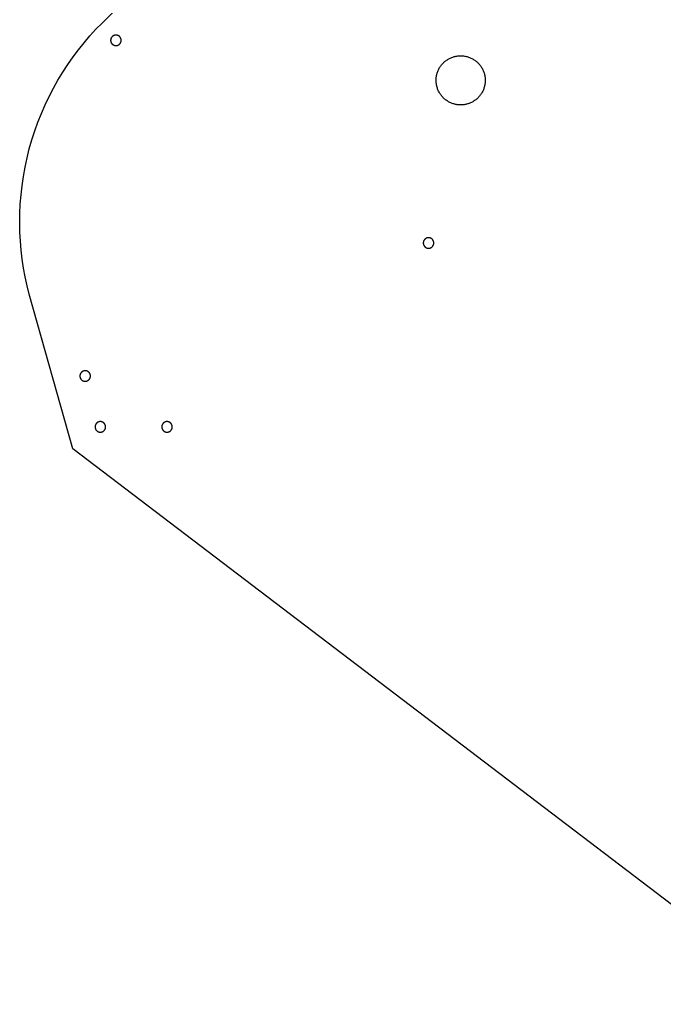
# Model space of a CAD drawing. Extents: x 0 to 146, y -2 to 88.
# Drawn here: x 24.15 to 35.62, y 23.75 to 41.32 of the extents above; entities that cross this region are included whole.
import ezdxf

# ---------------------------------------------------------------- set-up
doc = ezdxf.new("R2010")
doc.units = 0
doc.header["$LTSCALE"] = 15
doc.layers.add('CUT$EXTERIOR', color=1, linetype='CONTINUOUS')
doc.layers.add('CUT$INTERIOR', color=5, linetype='CONTINUOUS')

msp = doc.modelspace()

# ---------------------------------------------------------------- linework, layer by layer
at = {"layer": 'CUT$EXTERIOR'}
for p, q in [((25.611, 41.26), (29.84, 45.49)), ((25.395, 41.031), (25.502, 41.148)), ((25.502, 41.148), (25.611, 41.26)), ((25.292, 40.91), (25.395, 41.031)), ((25.095, 40.655), (25.191, 40.784)), ((25.191, 40.784), (25.292, 40.91)), ((25.002, 40.522), (25.095, 40.655)), ((24.912, 40.385), (25.002, 40.522)), ((24.747, 40.1), (24.827, 40.244)), ((24.827, 40.244), (24.912, 40.385)), ((24.67, 39.954), (24.747, 40.1)), ((24.599, 39.804), (24.67, 39.954)), ((24.532, 39.651), (24.599, 39.804)), ((24.47, 39.496), (24.532, 39.651)), ((24.414, 39.338), (24.47, 39.496)), ((24.362, 39.179), (24.414, 39.338)), ((24.276, 38.856), (24.316, 39.018)), ((24.316, 39.018), (24.362, 39.179)), ((24.241, 38.692), (24.276, 38.856)), ((24.211, 38.527), (24.241, 38.692)), ((24.187, 38.362), (24.211, 38.527)), ((24.169, 38.197), (24.187, 38.362)), ((24.156, 38.031), (24.169, 38.197)), ((24.148, 37.866), (24.156, 38.031)), ((24.146, 37.701), (24.148, 37.866)), ((24.15, 37.536), (24.146, 37.701)), ((24.159, 37.373), (24.15, 37.536)), ((24.173, 37.211), (24.159, 37.373)), ((24.192, 37.051), (24.173, 37.211)), ((24.216, 36.892), (24.192, 37.051)), ((24.245, 36.736), (24.216, 36.892)), ((24.279, 36.581), (24.245, 36.736)), ((24.317, 36.429), (24.279, 36.581)), ((25.094, 33.676), (24.317, 36.429)), ((38.124, 23.745), (25.094, 33.676))]:
    msp.add_line(p, q, dxfattribs=at)
at = {"layer": 'CUT$INTERIOR'}
for p, q in [((25.766, 40.96), (25.765, 40.957)), ((25.765, 40.957), (25.765, 40.954)), ((25.765, 40.954), (25.765, 40.95)), ((25.765, 40.95), (25.765, 40.947)), ((25.765, 40.947), (25.766, 40.944)), ((25.767, 40.97), (25.766, 40.966)), ((25.766, 40.966), (25.766, 40.963)), ((25.766, 40.963), (25.766, 40.96)), ((25.768, 40.973), (25.767, 40.97)), ((25.769, 40.979), (25.768, 40.976)), ((25.768, 40.976), (25.768, 40.973)), ((25.77, 40.982), (25.769, 40.979)), ((25.771, 40.985), (25.77, 40.982)), ((25.773, 40.988), (25.771, 40.985)), ((25.774, 40.991), (25.773, 40.988)), ((25.775, 40.994), (25.774, 40.991)), ((25.777, 40.997), (25.775, 40.994)), ((25.778, 41), (25.777, 40.997)), ((25.78, 41.003), (25.778, 41)), ((25.782, 41.005), (25.78, 41.003)), ((25.784, 41.008), (25.782, 41.005)), ((25.786, 41.011), (25.784, 41.008)), ((25.788, 41.013), (25.786, 41.011)), ((25.79, 41.016), (25.788, 41.013)), ((25.792, 41.018), (25.79, 41.016)), ((25.795, 41.02), (25.792, 41.018)), ((25.797, 41.022), (25.795, 41.02)), ((25.8, 41.024), (25.797, 41.022)), ((25.802, 41.026), (25.8, 41.024)), ((25.805, 41.028), (25.802, 41.026)), ((25.807, 41.03), (25.805, 41.028)), ((25.81, 41.032), (25.807, 41.03)), ((25.813, 41.034), (25.81, 41.032)), ((25.816, 41.035), (25.813, 41.034)), ((25.819, 41.037), (25.816, 41.035)), ((25.822, 41.038), (25.819, 41.037)), ((25.825, 41.039), (25.822, 41.038)), ((25.828, 41.04), (25.825, 41.039)), ((25.831, 41.041), (25.828, 41.04)), ((25.834, 41.042), (25.831, 41.041)), ((25.837, 41.043), (25.834, 41.042)), ((25.84, 41.044), (25.837, 41.043)), ((25.844, 41.044), (25.84, 41.044)), ((25.847, 41.045), (25.844, 41.044)), ((25.85, 41.045), (25.847, 41.045)), ((25.853, 41.045), (25.85, 41.045)), ((25.856, 41.046), (25.853, 41.045)), ((25.86, 41.046), (25.856, 41.046)), ((25.863, 41.046), (25.86, 41.046)), ((25.866, 41.045), (25.863, 41.046)), ((25.869, 41.045), (25.866, 41.045)), ((25.873, 41.045), (25.869, 41.045)), ((25.876, 41.044), (25.873, 41.045)), ((25.879, 41.043), (25.876, 41.044)), ((25.882, 41.043), (25.879, 41.043)), ((25.885, 41.042), (25.882, 41.043)), ((25.889, 41.041), (25.885, 41.042)), ((25.892, 41.04), (25.889, 41.041)), ((25.895, 41.039), (25.892, 41.04)), ((25.898, 41.037), (25.895, 41.039)), ((25.901, 41.036), (25.898, 41.037)), ((25.903, 41.034), (25.901, 41.036)), ((25.906, 41.033), (25.903, 41.034)), ((25.909, 41.031), (25.906, 41.033)), ((25.912, 41.029), (25.909, 41.031)), ((25.914, 41.027), (25.912, 41.029)), ((25.917, 41.025), (25.914, 41.027)), ((25.92, 41.023), (25.917, 41.025)), ((25.922, 41.021), (25.92, 41.023)), ((25.924, 41.019), (25.922, 41.021)), ((25.927, 41.017), (25.924, 41.019)), ((25.929, 41.014), (25.927, 41.017)), ((25.931, 41.012), (25.929, 41.014)), ((25.933, 41.009), (25.931, 41.012)), ((25.935, 41.007), (25.933, 41.009)), ((25.937, 41.004), (25.935, 41.007)), ((25.939, 41.001), (25.937, 41.004)), ((25.94, 40.999), (25.939, 41.001)), ((25.942, 40.996), (25.94, 40.999)), ((25.943, 40.993), (25.942, 40.996)), ((25.945, 40.99), (25.943, 40.993)), ((25.946, 40.987), (25.945, 40.99)), ((25.947, 40.984), (25.946, 40.987)), ((25.948, 40.981), (25.947, 40.984)), ((25.949, 40.978), (25.948, 40.981)), ((25.95, 40.974), (25.949, 40.978)), ((25.951, 40.971), (25.95, 40.974)), ((25.951, 40.968), (25.951, 40.971)), ((25.952, 40.965), (25.951, 40.968)), ((25.952, 40.962), (25.952, 40.965)), ((25.952, 40.958), (25.952, 40.962)), ((25.953, 40.955), (25.952, 40.958)), ((25.952, 40.945), (25.953, 40.949)), ((25.953, 40.952), (25.953, 40.955)), ((25.953, 40.949), (25.953, 40.952)), ((25.766, 40.944), (25.766, 40.941)), ((25.766, 40.941), (25.766, 40.937)), ((25.766, 40.937), (25.767, 40.934)), ((25.767, 40.934), (25.768, 40.931)), ((25.768, 40.931), (25.768, 40.928)), ((25.768, 40.928), (25.769, 40.925)), ((25.769, 40.925), (25.77, 40.922)), ((25.77, 40.922), (25.771, 40.918)), ((25.771, 40.918), (25.773, 40.915)), ((25.773, 40.915), (25.774, 40.912)), ((25.774, 40.912), (25.775, 40.91)), ((25.775, 40.91), (25.777, 40.907)), ((25.777, 40.907), (25.778, 40.904)), ((25.778, 40.904), (25.78, 40.901)), ((25.78, 40.901), (25.782, 40.898)), ((25.782, 40.898), (25.784, 40.896)), ((25.784, 40.896), (25.786, 40.893)), ((25.786, 40.893), (25.788, 40.891)), ((25.788, 40.891), (25.79, 40.888)), ((25.79, 40.888), (25.792, 40.886)), ((25.792, 40.886), (25.795, 40.884)), ((25.795, 40.884), (25.797, 40.881)), ((25.797, 40.881), (25.8, 40.879)), ((25.8, 40.879), (25.802, 40.877)), ((25.802, 40.877), (25.805, 40.875)), ((25.805, 40.875), (25.807, 40.874)), ((25.807, 40.874), (25.81, 40.872)), ((25.81, 40.872), (25.813, 40.87)), ((25.813, 40.87), (25.816, 40.869)), ((25.816, 40.869), (25.819, 40.867)), ((25.819, 40.867), (25.822, 40.866)), ((25.822, 40.866), (25.825, 40.865)), ((25.825, 40.865), (25.828, 40.863)), ((25.828, 40.863), (25.831, 40.862)), ((25.831, 40.862), (25.834, 40.862)), ((25.834, 40.862), (25.837, 40.861)), ((25.837, 40.861), (25.84, 40.86)), ((25.84, 40.86), (25.844, 40.859)), ((25.844, 40.859), (25.847, 40.859)), ((25.847, 40.859), (25.85, 40.859)), ((25.85, 40.859), (25.853, 40.858)), ((25.853, 40.858), (25.856, 40.858)), ((25.856, 40.858), (25.86, 40.858)), ((25.86, 40.858), (25.863, 40.858)), ((25.863, 40.858), (25.866, 40.858)), ((25.866, 40.858), (25.869, 40.859)), ((25.869, 40.859), (25.873, 40.859)), ((25.873, 40.859), (25.876, 40.86)), ((25.876, 40.86), (25.879, 40.86)), ((25.879, 40.86), (25.882, 40.861)), ((25.882, 40.861), (25.885, 40.862)), ((25.885, 40.862), (25.889, 40.863)), ((25.889, 40.863), (25.892, 40.864)), ((25.892, 40.864), (25.895, 40.865)), ((25.895, 40.865), (25.898, 40.866)), ((25.898, 40.866), (25.901, 40.868)), ((25.901, 40.868), (25.903, 40.869)), ((25.903, 40.869), (25.906, 40.871)), ((25.906, 40.871), (25.909, 40.873)), ((25.909, 40.873), (25.912, 40.874)), ((25.912, 40.874), (25.914, 40.876)), ((25.914, 40.876), (25.917, 40.878)), ((25.917, 40.878), (25.92, 40.88)), ((25.92, 40.88), (25.922, 40.883)), ((25.922, 40.883), (25.924, 40.885)), ((25.924, 40.885), (25.927, 40.887)), ((25.927, 40.887), (25.929, 40.889)), ((25.929, 40.889), (25.931, 40.892)), ((25.931, 40.892), (25.933, 40.894)), ((25.933, 40.894), (25.935, 40.897)), ((25.935, 40.897), (25.937, 40.9)), ((25.937, 40.9), (25.939, 40.902)), ((25.939, 40.902), (25.94, 40.905)), ((25.94, 40.905), (25.942, 40.908)), ((25.942, 40.908), (25.943, 40.911)), ((25.943, 40.911), (25.945, 40.914)), ((25.945, 40.914), (25.946, 40.917)), ((25.946, 40.917), (25.947, 40.92)), ((25.947, 40.92), (25.948, 40.923)), ((25.948, 40.923), (25.949, 40.926)), ((25.949, 40.926), (25.95, 40.929)), ((25.95, 40.929), (25.951, 40.933)), ((25.951, 40.936), (25.952, 40.939)), ((25.951, 40.933), (25.951, 40.936)), ((25.952, 40.942), (25.952, 40.945)), ((25.952, 40.939), (25.952, 40.942)), ((31.735, 40.589), (31.747, 40.598)), ((31.747, 40.598), (31.76, 40.606)), ((31.76, 40.606), (31.773, 40.614)), ((31.773, 40.614), (31.786, 40.622)), ((31.786, 40.622), (31.799, 40.629)), ((31.799, 40.629), (31.813, 40.635)), ((31.813, 40.635), (31.827, 40.641)), ((31.827, 40.641), (31.841, 40.647)), ((31.841, 40.647), (31.855, 40.652)), ((31.855, 40.652), (31.87, 40.657)), ((31.87, 40.657), (31.884, 40.661)), ((31.884, 40.661), (31.899, 40.665)), ((31.899, 40.665), (31.914, 40.668)), ((31.914, 40.668), (31.929, 40.671)), ((31.929, 40.671), (31.944, 40.673)), ((31.944, 40.673), (31.959, 40.674)), ((31.959, 40.674), (31.974, 40.675)), ((31.974, 40.675), (31.989, 40.676)), ((31.989, 40.676), (32.005, 40.676)), ((32.005, 40.676), (32.02, 40.675)), ((32.02, 40.675), (32.035, 40.674)), ((32.035, 40.674), (32.05, 40.673)), ((32.05, 40.673), (32.065, 40.671)), ((32.065, 40.671), (32.08, 40.668)), ((32.08, 40.668), (32.095, 40.665)), ((32.095, 40.665), (32.11, 40.661)), ((32.11, 40.661), (32.124, 40.657)), ((32.124, 40.657), (32.139, 40.652)), ((32.139, 40.652), (32.153, 40.647)), ((32.153, 40.647), (32.167, 40.641)), ((32.167, 40.641), (32.181, 40.635)), ((32.181, 40.635), (32.195, 40.629)), ((32.195, 40.629), (32.208, 40.622)), ((32.208, 40.622), (32.221, 40.614)), ((32.221, 40.614), (32.234, 40.606)), ((32.234, 40.606), (32.247, 40.598)), ((32.247, 40.598), (32.259, 40.589)), ((31.595, 40.412), (31.602, 40.426)), ((31.602, 40.426), (31.608, 40.439)), ((31.608, 40.439), (31.616, 40.453)), ((31.616, 40.453), (31.623, 40.466)), ((31.623, 40.466), (31.631, 40.479)), ((31.631, 40.479), (31.64, 40.491)), ((31.64, 40.491), (31.649, 40.503)), ((31.649, 40.503), (31.658, 40.515)), ((31.658, 40.515), (31.668, 40.527)), ((31.668, 40.527), (31.678, 40.538)), ((31.678, 40.538), (31.689, 40.549)), ((31.689, 40.549), (31.7, 40.56)), ((31.7, 40.56), (31.711, 40.57)), ((31.711, 40.57), (31.723, 40.579)), ((31.723, 40.579), (31.735, 40.589)), ((32.259, 40.589), (32.271, 40.579)), ((32.271, 40.579), (32.283, 40.57)), ((32.283, 40.57), (32.294, 40.56)), ((32.294, 40.56), (32.305, 40.549)), ((32.305, 40.549), (32.316, 40.538)), ((32.316, 40.538), (32.326, 40.527)), ((32.326, 40.527), (32.336, 40.515)), ((32.336, 40.515), (32.345, 40.503)), ((32.345, 40.503), (32.354, 40.491)), ((32.354, 40.491), (32.363, 40.479)), ((32.363, 40.479), (32.371, 40.466)), ((32.371, 40.466), (32.378, 40.453)), ((32.378, 40.453), (32.386, 40.439)), ((32.386, 40.439), (32.392, 40.426)), ((32.392, 40.426), (32.399, 40.412)), ((31.56, 40.265), (31.561, 40.28)), ((31.56, 40.25), (31.56, 40.265)), ((31.56, 40.235), (31.56, 40.25)), ((31.561, 40.28), (31.563, 40.295)), ((31.563, 40.295), (31.565, 40.31)), ((31.565, 40.31), (31.568, 40.325)), ((31.568, 40.325), (31.571, 40.34)), ((31.571, 40.34), (31.575, 40.355)), ((31.575, 40.355), (31.58, 40.369)), ((31.58, 40.369), (31.584, 40.384)), ((31.584, 40.384), (31.59, 40.398)), ((31.59, 40.398), (31.595, 40.412)), ((32.399, 40.412), (32.404, 40.398)), ((32.404, 40.398), (32.41, 40.384)), ((32.41, 40.384), (32.414, 40.369)), ((32.414, 40.369), (32.419, 40.355)), ((32.419, 40.355), (32.423, 40.34)), ((32.423, 40.34), (32.426, 40.325)), ((32.426, 40.325), (32.429, 40.31)), ((32.429, 40.31), (32.431, 40.295)), ((32.431, 40.295), (32.433, 40.28)), ((32.433, 40.28), (32.434, 40.265)), ((32.434, 40.265), (32.434, 40.25)), ((32.434, 40.25), (32.434, 40.235)), ((31.56, 40.219), (31.56, 40.235)), ((31.561, 40.204), (31.56, 40.219)), ((31.562, 40.189), (31.561, 40.204)), ((31.564, 40.174), (31.562, 40.189)), ((31.567, 40.159), (31.564, 40.174)), ((31.57, 40.144), (31.567, 40.159)), ((31.573, 40.129), (31.57, 40.144)), ((31.577, 40.115), (31.573, 40.129)), ((31.582, 40.1), (31.577, 40.115)), ((31.587, 40.086), (31.582, 40.1)), ((31.592, 40.072), (31.587, 40.086)), ((31.598, 40.058), (31.592, 40.072)), ((32.402, 40.072), (32.396, 40.058)), ((32.407, 40.086), (32.402, 40.072)), ((32.412, 40.1), (32.407, 40.086)), ((32.417, 40.115), (32.412, 40.1)), ((32.421, 40.129), (32.417, 40.115)), ((32.424, 40.144), (32.421, 40.129)), ((32.427, 40.159), (32.424, 40.144)), ((32.43, 40.174), (32.427, 40.159)), ((32.432, 40.189), (32.43, 40.174)), ((32.433, 40.204), (32.432, 40.189)), ((32.434, 40.219), (32.433, 40.204)), ((32.434, 40.235), (32.434, 40.219)), ((31.605, 40.044), (31.598, 40.058)), ((31.612, 40.031), (31.605, 40.044)), ((31.619, 40.017), (31.612, 40.031)), ((31.627, 40.004), (31.619, 40.017)), ((31.636, 39.992), (31.627, 40.004)), ((31.644, 39.979), (31.636, 39.992)), ((31.654, 39.967), (31.644, 39.979)), ((31.663, 39.956), (31.654, 39.967)), ((31.673, 39.944), (31.663, 39.956)), ((31.684, 39.933), (31.673, 39.944)), ((31.694, 39.922), (31.684, 39.933)), ((31.706, 39.912), (31.694, 39.922)), ((31.717, 39.902), (31.706, 39.912)), ((31.729, 39.893), (31.717, 39.902)), ((31.741, 39.884), (31.729, 39.893)), ((32.265, 39.893), (32.253, 39.884)), ((32.277, 39.902), (32.265, 39.893)), ((32.288, 39.912), (32.277, 39.902)), ((32.3, 39.922), (32.288, 39.912)), ((32.31, 39.933), (32.3, 39.922)), ((32.321, 39.944), (32.31, 39.933)), ((32.331, 39.956), (32.321, 39.944)), ((32.34, 39.967), (32.331, 39.956)), ((32.35, 39.979), (32.34, 39.967)), ((32.358, 39.992), (32.35, 39.979)), ((32.367, 40.004), (32.358, 39.992)), ((32.375, 40.017), (32.367, 40.004)), ((32.382, 40.031), (32.375, 40.017)), ((32.389, 40.044), (32.382, 40.031)), ((32.396, 40.058), (32.389, 40.044)), ((31.754, 39.875), (31.741, 39.884)), ((31.766, 39.867), (31.754, 39.875)), ((31.779, 39.859), (31.766, 39.867)), ((31.793, 39.852), (31.779, 39.859)), ((31.806, 39.845), (31.793, 39.852)), ((31.82, 39.838), (31.806, 39.845)), ((31.834, 39.832), (31.82, 39.838)), ((31.848, 39.827), (31.834, 39.832)), ((31.863, 39.822), (31.848, 39.827)), ((31.877, 39.818), (31.863, 39.822)), ((31.892, 39.814), (31.877, 39.818)), ((31.907, 39.81), (31.892, 39.814)), ((31.921, 39.807), (31.907, 39.81)), ((31.936, 39.805), (31.921, 39.807)), ((31.952, 39.803), (31.936, 39.805)), ((31.967, 39.802), (31.952, 39.803)), ((31.982, 39.801), (31.967, 39.802)), ((31.997, 39.801), (31.982, 39.801)), ((32.012, 39.801), (31.997, 39.801)), ((32.027, 39.802), (32.012, 39.801)), ((32.042, 39.803), (32.027, 39.802)), ((32.058, 39.805), (32.042, 39.803)), ((32.073, 39.807), (32.058, 39.805)), ((32.087, 39.81), (32.073, 39.807)), ((32.102, 39.814), (32.087, 39.81)), ((32.117, 39.818), (32.102, 39.814)), ((32.131, 39.822), (32.117, 39.818)), ((32.146, 39.827), (32.131, 39.822)), ((32.16, 39.832), (32.146, 39.827)), ((32.174, 39.838), (32.16, 39.832)), ((32.188, 39.845), (32.174, 39.838)), ((32.201, 39.852), (32.188, 39.845)), ((32.215, 39.859), (32.201, 39.852)), ((32.228, 39.867), (32.215, 39.859)), ((32.24, 39.875), (32.228, 39.867)), ((32.253, 39.884), (32.24, 39.875)), ((31.397, 37.431), (31.394, 37.43)), ((31.401, 37.432), (31.397, 37.431)), ((31.404, 37.433), (31.401, 37.432)), ((31.407, 37.434), (31.404, 37.433)), ((31.41, 37.434), (31.407, 37.434)), ((31.413, 37.435), (31.41, 37.434)), ((31.417, 37.435), (31.413, 37.435)), ((31.42, 37.435), (31.417, 37.435)), ((31.423, 37.435), (31.42, 37.435)), ((31.426, 37.435), (31.423, 37.435)), ((31.43, 37.435), (31.426, 37.435)), ((31.433, 37.435), (31.43, 37.435)), ((31.436, 37.435), (31.433, 37.435)), ((31.439, 37.434), (31.436, 37.435)), ((31.442, 37.434), (31.439, 37.434)), ((31.446, 37.433), (31.442, 37.434)), ((31.449, 37.433), (31.446, 37.433)), ((31.452, 37.432), (31.449, 37.433)), ((31.455, 37.431), (31.452, 37.432)), ((31.333, 37.356), (31.332, 37.353)), ((31.332, 37.353), (31.332, 37.35)), ((31.332, 37.35), (31.332, 37.347)), ((31.332, 37.347), (31.332, 37.343)), ((31.332, 37.343), (31.332, 37.34)), ((31.332, 37.34), (31.332, 37.337)), ((31.332, 37.337), (31.332, 37.334)), ((31.332, 37.334), (31.332, 37.33)), ((31.332, 37.33), (31.333, 37.327)), ((31.334, 37.363), (31.333, 37.36)), ((31.333, 37.36), (31.333, 37.356)), ((31.333, 37.327), (31.333, 37.324)), ((31.333, 37.324), (31.334, 37.321)), ((31.335, 37.366), (31.334, 37.363)), ((31.334, 37.321), (31.335, 37.318)), ((31.336, 37.369), (31.335, 37.366)), ((31.335, 37.318), (31.336, 37.314)), ((31.337, 37.372), (31.336, 37.369)), ((31.336, 37.314), (31.337, 37.311)), ((31.338, 37.375), (31.337, 37.372)), ((31.337, 37.311), (31.338, 37.308)), ((31.339, 37.378), (31.338, 37.375)), ((31.338, 37.308), (31.339, 37.305)), ((31.34, 37.381), (31.339, 37.378)), ((31.339, 37.305), (31.34, 37.302)), ((31.342, 37.384), (31.34, 37.381)), ((31.34, 37.302), (31.342, 37.299)), ((31.343, 37.387), (31.342, 37.384)), ((31.342, 37.299), (31.343, 37.297)), ((31.345, 37.39), (31.343, 37.387)), ((31.343, 37.297), (31.345, 37.294)), ((31.347, 37.393), (31.345, 37.39)), ((31.345, 37.294), (31.347, 37.291)), ((31.348, 37.395), (31.347, 37.393)), ((31.347, 37.291), (31.348, 37.288)), ((31.35, 37.398), (31.348, 37.395)), ((31.348, 37.288), (31.35, 37.286)), ((31.352, 37.4), (31.35, 37.398)), ((31.35, 37.286), (31.352, 37.283)), ((31.354, 37.403), (31.352, 37.4)), ((31.352, 37.283), (31.354, 37.281)), ((31.357, 37.405), (31.354, 37.403)), ((31.354, 37.281), (31.357, 37.278)), ((31.359, 37.408), (31.357, 37.405)), ((31.357, 37.278), (31.359, 37.276)), ((31.361, 37.41), (31.359, 37.408)), ((31.359, 37.276), (31.361, 37.273)), ((31.364, 37.412), (31.361, 37.41)), ((31.361, 37.273), (31.364, 37.271)), ((31.366, 37.414), (31.364, 37.412)), ((31.364, 37.271), (31.366, 37.269)), ((31.369, 37.416), (31.366, 37.414)), ((31.366, 37.269), (31.369, 37.267)), ((31.371, 37.418), (31.369, 37.416)), ((31.369, 37.267), (31.371, 37.265)), ((31.374, 37.42), (31.371, 37.418)), ((31.371, 37.265), (31.374, 37.263)), ((31.377, 37.422), (31.374, 37.42)), ((31.374, 37.263), (31.377, 37.262)), ((31.38, 37.423), (31.377, 37.422)), ((31.377, 37.262), (31.38, 37.26)), ((31.382, 37.425), (31.38, 37.423)), ((31.38, 37.26), (31.382, 37.258)), ((31.385, 37.426), (31.382, 37.425)), ((31.382, 37.258), (31.385, 37.257)), ((31.388, 37.428), (31.385, 37.426)), ((31.385, 37.257), (31.388, 37.256)), ((31.391, 37.429), (31.388, 37.428)), ((31.388, 37.256), (31.391, 37.254)), ((31.394, 37.43), (31.391, 37.429)), ((31.458, 37.43), (31.455, 37.431)), ((31.461, 37.428), (31.458, 37.43)), ((31.464, 37.427), (31.461, 37.428)), ((31.461, 37.255), (31.464, 37.256)), ((31.467, 37.426), (31.464, 37.427)), ((31.464, 37.256), (31.467, 37.258)), ((31.47, 37.424), (31.467, 37.426)), ((31.467, 37.258), (31.47, 37.259)), ((31.473, 37.423), (31.47, 37.424)), ((31.47, 37.259), (31.473, 37.261)), ((31.476, 37.421), (31.473, 37.423)), ((31.473, 37.261), (31.476, 37.263)), ((31.478, 37.419), (31.476, 37.421)), ((31.476, 37.263), (31.478, 37.264)), ((31.481, 37.417), (31.478, 37.419)), ((31.478, 37.264), (31.481, 37.266)), ((31.484, 37.415), (31.481, 37.417)), ((31.481, 37.266), (31.484, 37.268)), ((31.486, 37.413), (31.484, 37.415)), ((31.484, 37.268), (31.486, 37.27)), ((31.488, 37.411), (31.486, 37.413)), ((31.486, 37.27), (31.488, 37.272)), ((31.491, 37.409), (31.488, 37.411)), ((31.488, 37.272), (31.491, 37.275)), ((31.493, 37.407), (31.491, 37.409)), ((31.491, 37.275), (31.493, 37.277)), ((31.495, 37.404), (31.493, 37.407)), ((31.493, 37.277), (31.495, 37.279)), ((31.497, 37.402), (31.495, 37.404)), ((31.495, 37.279), (31.497, 37.282)), ((31.5, 37.399), (31.497, 37.402)), ((31.497, 37.282), (31.5, 37.284)), ((31.501, 37.397), (31.5, 37.399)), ((31.5, 37.284), (31.501, 37.287)), ((31.503, 37.394), (31.501, 37.397)), ((31.501, 37.287), (31.503, 37.29)), ((31.505, 37.391), (31.503, 37.394)), ((31.503, 37.29), (31.505, 37.292)), ((31.507, 37.388), (31.505, 37.391)), ((31.505, 37.292), (31.507, 37.295)), ((31.508, 37.386), (31.507, 37.388)), ((31.507, 37.295), (31.508, 37.298)), ((31.51, 37.383), (31.508, 37.386)), ((31.508, 37.298), (31.51, 37.301)), ((31.511, 37.38), (31.51, 37.383)), ((31.51, 37.301), (31.511, 37.304)), ((31.512, 37.377), (31.511, 37.38)), ((31.511, 37.304), (31.512, 37.307)), ((31.514, 37.374), (31.512, 37.377)), ((31.512, 37.307), (31.514, 37.31)), ((31.515, 37.371), (31.514, 37.374)), ((31.514, 37.31), (31.515, 37.313)), ((31.516, 37.367), (31.515, 37.371)), ((31.515, 37.313), (31.516, 37.316)), ((31.516, 37.364), (31.516, 37.367)), ((31.517, 37.361), (31.516, 37.364)), ((31.516, 37.319), (31.517, 37.322)), ((31.516, 37.316), (31.516, 37.319)), ((31.518, 37.358), (31.517, 37.361)), ((31.517, 37.322), (31.518, 37.326)), ((31.518, 37.355), (31.518, 37.358)), ((31.519, 37.351), (31.518, 37.355)), ((31.518, 37.329), (31.519, 37.332)), ((31.518, 37.326), (31.518, 37.329)), ((31.519, 37.348), (31.519, 37.351)), ((31.519, 37.345), (31.519, 37.348)), ((31.519, 37.342), (31.519, 37.345)), ((31.519, 37.338), (31.519, 37.342)), ((31.519, 37.335), (31.519, 37.338)), ((31.519, 37.332), (31.519, 37.335)), ((31.391, 37.254), (31.394, 37.253)), ((31.394, 37.253), (31.397, 37.252)), ((31.397, 37.252), (31.401, 37.251)), ((31.401, 37.251), (31.404, 37.251)), ((31.404, 37.251), (31.407, 37.25)), ((31.407, 37.25), (31.41, 37.249)), ((31.41, 37.249), (31.413, 37.249)), ((31.413, 37.249), (31.417, 37.248)), ((31.417, 37.248), (31.42, 37.248)), ((31.42, 37.248), (31.423, 37.248)), ((31.423, 37.248), (31.426, 37.248)), ((31.426, 37.248), (31.43, 37.248)), ((31.43, 37.248), (31.433, 37.248)), ((31.433, 37.248), (31.436, 37.249)), ((31.436, 37.249), (31.439, 37.249)), ((31.439, 37.249), (31.442, 37.25)), ((31.442, 37.25), (31.446, 37.25)), ((31.446, 37.25), (31.449, 37.251)), ((31.449, 37.251), (31.452, 37.252)), ((31.452, 37.252), (31.455, 37.253)), ((31.455, 37.253), (31.458, 37.254)), ((31.458, 37.254), (31.461, 37.255)), ((25.219, 34.986), (25.218, 34.982)), ((25.218, 34.982), (25.218, 34.979)), ((25.218, 34.979), (25.218, 34.976)), ((25.218, 34.976), (25.218, 34.973)), ((25.218, 34.973), (25.218, 34.969)), ((25.22, 34.992), (25.219, 34.989)), ((25.219, 34.989), (25.219, 34.986)), ((25.221, 34.998), (25.22, 34.995)), ((25.22, 34.995), (25.22, 34.992)), ((25.222, 35.001), (25.221, 34.998)), ((25.223, 35.004), (25.222, 35.001)), ((25.225, 35.007), (25.223, 35.004)), ((25.226, 35.01), (25.225, 35.007)), ((25.227, 35.013), (25.226, 35.01)), ((25.229, 35.016), (25.227, 35.013)), ((25.23, 35.019), (25.229, 35.016)), ((25.232, 35.022), (25.23, 35.019)), ((25.234, 35.025), (25.232, 35.022)), ((25.236, 35.027), (25.234, 35.025)), ((25.238, 35.03), (25.236, 35.027)), ((25.24, 35.032), (25.238, 35.03)), ((25.242, 35.035), (25.24, 35.032)), ((25.244, 35.037), (25.242, 35.035)), ((25.246, 35.04), (25.244, 35.037)), ((25.249, 35.042), (25.246, 35.04)), ((25.251, 35.044), (25.249, 35.042)), ((25.254, 35.046), (25.251, 35.044)), ((25.256, 35.048), (25.254, 35.046)), ((25.259, 35.05), (25.256, 35.048)), ((25.262, 35.052), (25.259, 35.05)), ((25.264, 35.053), (25.262, 35.052)), ((25.267, 35.055), (25.264, 35.053)), ((25.27, 35.056), (25.267, 35.055)), ((25.273, 35.058), (25.27, 35.056)), ((25.276, 35.059), (25.273, 35.058)), ((25.279, 35.06), (25.276, 35.059)), ((25.282, 35.061), (25.279, 35.06)), ((25.285, 35.062), (25.282, 35.061)), ((25.288, 35.063), (25.285, 35.062)), ((25.292, 35.064), (25.288, 35.063)), ((25.295, 35.064), (25.292, 35.064)), ((25.298, 35.065), (25.295, 35.064)), ((25.301, 35.065), (25.298, 35.065)), ((25.304, 35.066), (25.301, 35.065)), ((25.308, 35.066), (25.304, 35.066)), ((25.311, 35.066), (25.308, 35.066)), ((25.314, 35.066), (25.311, 35.066)), ((25.317, 35.066), (25.314, 35.066)), ((25.321, 35.066), (25.317, 35.066)), ((25.324, 35.065), (25.321, 35.066)), ((25.327, 35.065), (25.324, 35.065)), ((25.33, 35.064), (25.327, 35.065)), ((25.333, 35.063), (25.33, 35.064)), ((25.337, 35.063), (25.333, 35.063)), ((25.34, 35.062), (25.337, 35.063)), ((25.343, 35.061), (25.34, 35.062)), ((25.346, 35.059), (25.343, 35.061)), ((25.349, 35.058), (25.346, 35.059)), ((25.352, 35.057), (25.349, 35.058)), ((25.355, 35.055), (25.352, 35.057)), ((25.358, 35.054), (25.355, 35.055)), ((25.36, 35.052), (25.358, 35.054)), ((25.363, 35.05), (25.36, 35.052)), ((25.366, 35.049), (25.363, 35.05)), ((25.368, 35.047), (25.366, 35.049)), ((25.371, 35.045), (25.368, 35.047)), ((25.373, 35.042), (25.371, 35.045)), ((25.376, 35.04), (25.373, 35.042)), ((25.378, 35.038), (25.376, 35.04)), ((25.38, 35.036), (25.378, 35.038)), ((25.383, 35.033), (25.38, 35.036)), ((25.385, 35.031), (25.383, 35.033)), ((25.387, 35.028), (25.385, 35.031)), ((25.389, 35.025), (25.387, 35.028)), ((25.39, 35.023), (25.389, 35.025)), ((25.392, 35.02), (25.39, 35.023)), ((25.394, 35.017), (25.392, 35.02)), ((25.395, 35.014), (25.394, 35.017)), ((25.397, 35.011), (25.395, 35.014)), ((25.398, 35.008), (25.397, 35.011)), ((25.399, 35.005), (25.398, 35.008)), ((25.4, 35.002), (25.399, 35.005)), ((25.401, 34.999), (25.4, 35.002)), ((25.402, 34.996), (25.401, 34.999)), ((25.403, 34.993), (25.402, 34.996)), ((25.404, 34.99), (25.403, 34.993)), ((25.404, 34.986), (25.404, 34.99)), ((25.405, 34.983), (25.404, 34.986)), ((25.405, 34.98), (25.405, 34.983)), ((25.405, 34.977), (25.405, 34.98)), ((25.405, 34.974), (25.405, 34.977)), ((25.405, 34.97), (25.405, 34.974)), ((25.218, 34.969), (25.218, 34.966)), ((25.218, 34.966), (25.218, 34.963)), ((25.218, 34.963), (25.219, 34.96)), ((25.219, 34.96), (25.219, 34.956)), ((25.219, 34.956), (25.22, 34.953)), ((25.22, 34.953), (25.22, 34.95)), ((25.22, 34.95), (25.221, 34.947)), ((25.221, 34.947), (25.222, 34.944)), ((25.222, 34.944), (25.223, 34.941)), ((25.223, 34.941), (25.224, 34.938)), ((25.224, 34.938), (25.226, 34.935)), ((25.226, 34.935), (25.227, 34.932)), ((25.227, 34.932), (25.228, 34.929)), ((25.228, 34.929), (25.23, 34.926)), ((25.23, 34.926), (25.232, 34.923)), ((25.232, 34.923), (25.233, 34.92)), ((25.233, 34.92), (25.235, 34.918)), ((25.235, 34.918), (25.237, 34.915)), ((25.237, 34.915), (25.239, 34.912)), ((25.239, 34.912), (25.241, 34.91)), ((25.241, 34.91), (25.243, 34.908)), ((25.243, 34.908), (25.246, 34.905)), ((25.246, 34.905), (25.248, 34.903)), ((25.248, 34.903), (25.251, 34.901)), ((25.251, 34.901), (25.253, 34.899)), ((25.253, 34.899), (25.256, 34.897)), ((25.256, 34.897), (25.258, 34.895)), ((25.258, 34.895), (25.261, 34.893)), ((25.261, 34.893), (25.264, 34.891)), ((25.264, 34.891), (25.267, 34.89)), ((25.267, 34.89), (25.269, 34.888)), ((25.269, 34.888), (25.272, 34.887)), ((25.272, 34.887), (25.275, 34.886)), ((25.275, 34.886), (25.278, 34.884)), ((25.278, 34.884), (25.282, 34.883)), ((25.282, 34.883), (25.285, 34.882)), ((25.285, 34.882), (25.288, 34.882)), ((25.288, 34.882), (25.291, 34.881)), ((25.291, 34.881), (25.294, 34.88)), ((25.294, 34.88), (25.297, 34.88)), ((25.297, 34.88), (25.301, 34.879)), ((25.301, 34.879), (25.304, 34.879)), ((25.304, 34.879), (25.307, 34.879)), ((25.307, 34.879), (25.31, 34.878)), ((25.31, 34.878), (25.314, 34.878)), ((25.314, 34.878), (25.317, 34.879)), ((25.317, 34.879), (25.32, 34.879)), ((25.32, 34.879), (25.323, 34.879)), ((25.323, 34.879), (25.326, 34.88)), ((25.326, 34.88), (25.33, 34.88)), ((25.33, 34.88), (25.333, 34.881)), ((25.333, 34.881), (25.336, 34.882)), ((25.336, 34.882), (25.339, 34.883)), ((25.339, 34.883), (25.342, 34.884)), ((25.342, 34.884), (25.345, 34.885)), ((25.345, 34.885), (25.348, 34.886)), ((25.348, 34.886), (25.351, 34.887)), ((25.351, 34.887), (25.354, 34.889)), ((25.354, 34.889), (25.357, 34.89)), ((25.357, 34.89), (25.36, 34.892)), ((25.36, 34.892), (25.363, 34.894)), ((25.363, 34.894), (25.365, 34.896)), ((25.365, 34.896), (25.368, 34.897)), ((25.368, 34.897), (25.371, 34.899)), ((25.371, 34.899), (25.373, 34.902)), ((25.373, 34.902), (25.375, 34.904)), ((25.375, 34.904), (25.378, 34.906)), ((25.378, 34.906), (25.38, 34.908)), ((25.38, 34.908), (25.382, 34.911)), ((25.382, 34.911), (25.384, 34.913)), ((25.384, 34.913), (25.386, 34.916)), ((25.386, 34.916), (25.388, 34.918)), ((25.388, 34.918), (25.39, 34.921)), ((25.39, 34.921), (25.392, 34.924)), ((25.392, 34.924), (25.393, 34.927)), ((25.393, 34.927), (25.395, 34.93)), ((25.395, 34.93), (25.396, 34.933)), ((25.396, 34.933), (25.398, 34.935)), ((25.398, 34.935), (25.399, 34.938)), ((25.399, 34.938), (25.4, 34.942)), ((25.4, 34.942), (25.401, 34.945)), ((25.401, 34.945), (25.402, 34.948)), ((25.402, 34.948), (25.403, 34.951)), ((25.403, 34.954), (25.404, 34.957)), ((25.403, 34.951), (25.403, 34.954)), ((25.404, 34.961), (25.405, 34.964)), ((25.404, 34.957), (25.404, 34.961)), ((25.405, 34.967), (25.405, 34.97)), ((25.405, 34.964), (25.405, 34.967)), ((25.492, 34.093), (25.491, 34.09)), ((25.493, 34.096), (25.492, 34.093)), ((25.494, 34.099), (25.493, 34.096)), ((25.495, 34.102), (25.494, 34.099)), ((25.496, 34.105), (25.495, 34.102)), ((25.498, 34.108), (25.496, 34.105)), ((25.499, 34.111), (25.498, 34.108)), ((25.501, 34.114), (25.499, 34.111)), ((25.503, 34.117), (25.501, 34.114)), ((25.504, 34.119), (25.503, 34.117)), ((25.506, 34.122), (25.504, 34.119)), ((25.508, 34.125), (25.506, 34.122)), ((25.51, 34.127), (25.508, 34.125)), ((25.513, 34.129), (25.51, 34.127)), ((25.515, 34.132), (25.513, 34.129)), ((25.517, 34.134), (25.515, 34.132)), ((25.52, 34.136), (25.517, 34.134)), ((25.522, 34.138), (25.52, 34.136)), ((25.525, 34.14), (25.522, 34.138)), ((25.527, 34.142), (25.525, 34.14)), ((25.53, 34.144), (25.527, 34.142)), ((25.533, 34.146), (25.53, 34.144)), ((25.536, 34.148), (25.533, 34.146)), ((25.538, 34.149), (25.536, 34.148)), ((25.541, 34.151), (25.538, 34.149)), ((25.544, 34.152), (25.541, 34.151)), ((25.547, 34.153), (25.544, 34.152)), ((25.55, 34.154), (25.547, 34.153)), ((25.553, 34.155), (25.55, 34.154)), ((25.557, 34.156), (25.553, 34.155)), ((25.56, 34.157), (25.557, 34.156)), ((25.563, 34.158), (25.56, 34.157)), ((25.566, 34.158), (25.563, 34.158)), ((25.569, 34.159), (25.566, 34.158)), ((25.573, 34.159), (25.569, 34.159)), ((25.576, 34.159), (25.573, 34.159)), ((25.579, 34.16), (25.576, 34.159)), ((25.582, 34.16), (25.579, 34.16)), ((25.586, 34.159), (25.582, 34.16)), ((25.589, 34.159), (25.586, 34.159)), ((25.592, 34.159), (25.589, 34.159)), ((25.595, 34.159), (25.592, 34.159)), ((25.598, 34.158), (25.595, 34.159)), ((25.602, 34.157), (25.598, 34.158)), ((25.605, 34.157), (25.602, 34.157)), ((25.608, 34.156), (25.605, 34.157)), ((25.611, 34.155), (25.608, 34.156)), ((25.614, 34.154), (25.611, 34.155)), ((25.617, 34.152), (25.614, 34.154)), ((25.62, 34.151), (25.617, 34.152)), ((25.623, 34.15), (25.62, 34.151)), ((25.626, 34.148), (25.623, 34.15)), ((25.629, 34.147), (25.626, 34.148)), ((25.632, 34.145), (25.629, 34.147)), ((25.634, 34.143), (25.632, 34.145)), ((25.637, 34.141), (25.634, 34.143)), ((25.64, 34.139), (25.637, 34.141)), ((25.642, 34.137), (25.64, 34.139)), ((25.645, 34.135), (25.642, 34.137)), ((25.647, 34.133), (25.645, 34.135)), ((25.649, 34.131), (25.647, 34.133)), ((25.651, 34.128), (25.649, 34.131)), ((25.654, 34.126), (25.651, 34.128)), ((25.656, 34.123), (25.654, 34.126)), ((25.657, 34.121), (25.656, 34.123)), ((25.659, 34.118), (25.657, 34.121)), ((25.661, 34.115), (25.659, 34.118)), ((25.663, 34.112), (25.661, 34.115)), ((25.664, 34.11), (25.663, 34.112)), ((25.666, 34.107), (25.664, 34.11)), ((25.667, 34.104), (25.666, 34.107)), ((25.668, 34.101), (25.667, 34.104)), ((25.67, 34.098), (25.668, 34.101)), ((25.671, 34.095), (25.67, 34.098)), ((25.672, 34.092), (25.671, 34.095)), ((26.68, 34.096), (26.679, 34.094)), ((26.679, 34.094), (26.679, 34.092)), ((26.681, 34.098), (26.68, 34.096)), ((26.682, 34.1), (26.681, 34.098)), ((26.683, 34.102), (26.682, 34.1)), ((26.684, 34.105), (26.683, 34.102)), ((26.685, 34.107), (26.684, 34.105)), ((26.686, 34.109), (26.685, 34.107)), ((26.687, 34.111), (26.686, 34.109)), ((26.688, 34.113), (26.687, 34.111)), ((26.689, 34.115), (26.688, 34.113)), ((26.69, 34.117), (26.689, 34.115)), ((26.692, 34.119), (26.69, 34.117)), ((26.693, 34.121), (26.692, 34.119)), ((26.695, 34.123), (26.693, 34.121)), ((26.696, 34.125), (26.695, 34.123)), ((26.698, 34.127), (26.696, 34.125)), ((26.699, 34.129), (26.698, 34.127)), ((26.701, 34.13), (26.699, 34.129)), ((26.703, 34.132), (26.701, 34.13)), ((26.704, 34.134), (26.703, 34.132)), ((26.706, 34.135), (26.704, 34.134)), ((26.708, 34.137), (26.706, 34.135)), ((26.71, 34.139), (26.708, 34.137)), ((26.712, 34.14), (26.71, 34.139)), ((26.714, 34.142), (26.712, 34.14)), ((26.716, 34.143), (26.714, 34.142)), ((26.718, 34.144), (26.716, 34.143)), ((26.72, 34.146), (26.718, 34.144)), ((26.722, 34.147), (26.72, 34.146)), ((26.724, 34.148), (26.722, 34.147)), ((26.726, 34.149), (26.724, 34.148)), ((26.728, 34.15), (26.726, 34.149)), ((26.73, 34.151), (26.728, 34.15)), ((26.732, 34.152), (26.73, 34.151)), ((26.734, 34.153), (26.732, 34.152)), ((26.737, 34.154), (26.734, 34.153)), ((26.739, 34.155), (26.737, 34.154)), ((26.741, 34.155), (26.739, 34.155)), ((26.743, 34.156), (26.741, 34.155)), ((26.745, 34.157), (26.743, 34.156)), ((26.748, 34.157), (26.745, 34.157)), ((26.75, 34.158), (26.748, 34.157)), ((26.752, 34.158), (26.75, 34.158)), ((26.754, 34.158), (26.752, 34.158)), ((26.756, 34.159), (26.754, 34.158)), ((26.758, 34.159), (26.756, 34.159)), ((26.761, 34.159), (26.758, 34.159)), ((26.763, 34.159), (26.761, 34.159)), ((26.765, 34.159), (26.763, 34.159)), ((26.767, 34.16), (26.765, 34.159)), ((26.769, 34.16), (26.767, 34.16)), ((26.771, 34.16), (26.769, 34.16)), ((26.773, 34.159), (26.771, 34.16)), ((26.775, 34.159), (26.773, 34.159)), ((26.777, 34.159), (26.775, 34.159)), ((26.78, 34.159), (26.777, 34.159)), ((26.782, 34.159), (26.78, 34.159)), ((26.784, 34.158), (26.782, 34.159)), ((26.786, 34.158), (26.784, 34.158)), ((26.788, 34.158), (26.786, 34.158)), ((26.79, 34.157), (26.788, 34.158)), ((26.793, 34.157), (26.79, 34.157)), ((26.795, 34.156), (26.793, 34.157)), ((26.797, 34.155), (26.795, 34.156)), ((26.799, 34.155), (26.797, 34.155)), ((26.801, 34.154), (26.799, 34.155)), ((26.803, 34.153), (26.801, 34.154)), ((26.806, 34.152), (26.803, 34.153)), ((26.808, 34.151), (26.806, 34.152)), ((26.81, 34.15), (26.808, 34.151)), ((26.812, 34.149), (26.81, 34.15)), ((26.814, 34.148), (26.812, 34.149)), ((26.816, 34.147), (26.814, 34.148)), ((26.818, 34.146), (26.816, 34.147)), ((26.82, 34.144), (26.818, 34.146)), ((26.822, 34.143), (26.82, 34.144)), ((26.824, 34.142), (26.822, 34.143)), ((26.826, 34.14), (26.824, 34.142)), ((26.828, 34.139), (26.826, 34.14)), ((26.83, 34.137), (26.828, 34.139)), ((26.832, 34.135), (26.83, 34.137)), ((26.834, 34.134), (26.832, 34.135)), ((26.835, 34.132), (26.834, 34.134)), ((26.837, 34.13), (26.835, 34.132)), ((26.839, 34.129), (26.837, 34.13)), ((26.84, 34.127), (26.839, 34.129)), ((26.842, 34.125), (26.84, 34.127)), ((26.843, 34.123), (26.842, 34.125)), ((26.845, 34.121), (26.843, 34.123)), ((26.846, 34.119), (26.845, 34.121)), ((26.847, 34.117), (26.846, 34.119)), ((26.849, 34.115), (26.847, 34.117)), ((26.85, 34.113), (26.849, 34.115)), ((26.851, 34.111), (26.85, 34.113)), ((26.852, 34.109), (26.851, 34.111)), ((26.853, 34.107), (26.852, 34.109)), ((26.854, 34.105), (26.853, 34.107)), ((26.855, 34.102), (26.854, 34.105)), ((26.856, 34.1), (26.855, 34.102)), ((26.857, 34.098), (26.856, 34.1)), ((26.858, 34.096), (26.857, 34.098)), ((26.858, 34.094), (26.858, 34.096)), ((26.859, 34.092), (26.858, 34.094)), ((25.489, 34.08), (25.488, 34.077)), ((25.488, 34.077), (25.488, 34.074)), ((25.488, 34.074), (25.488, 34.071)), ((25.488, 34.071), (25.488, 34.067)), ((25.488, 34.067), (25.488, 34.064)), ((25.488, 34.064), (25.488, 34.061)), ((25.488, 34.061), (25.488, 34.058)), ((25.488, 34.058), (25.488, 34.054)), ((25.488, 34.054), (25.489, 34.051)), ((25.49, 34.087), (25.489, 34.084)), ((25.489, 34.084), (25.489, 34.08)), ((25.489, 34.051), (25.489, 34.048)), ((25.489, 34.048), (25.49, 34.045)), ((25.491, 34.09), (25.49, 34.087)), ((25.49, 34.045), (25.491, 34.042)), ((25.491, 34.042), (25.492, 34.039)), ((25.492, 34.039), (25.493, 34.035)), ((25.493, 34.035), (25.494, 34.032)), ((25.494, 34.032), (25.495, 34.029)), ((25.495, 34.029), (25.496, 34.026)), ((25.496, 34.026), (25.498, 34.023)), ((25.498, 34.023), (25.499, 34.021)), ((25.499, 34.021), (25.501, 34.018)), ((25.501, 34.018), (25.503, 34.015)), ((25.503, 34.015), (25.504, 34.012)), ((25.504, 34.012), (25.506, 34.01)), ((25.506, 34.01), (25.508, 34.007)), ((25.508, 34.007), (25.51, 34.005)), ((25.51, 34.005), (25.513, 34.002)), ((25.513, 34.002), (25.515, 34)), ((25.515, 34), (25.517, 33.998)), ((25.517, 33.998), (25.52, 33.995)), ((25.52, 33.995), (25.522, 33.993)), ((25.522, 33.993), (25.525, 33.991)), ((25.525, 33.991), (25.527, 33.989)), ((25.527, 33.989), (25.53, 33.987)), ((25.53, 33.987), (25.533, 33.986)), ((25.533, 33.986), (25.536, 33.984)), ((25.536, 33.984), (25.538, 33.983)), ((25.538, 33.983), (25.541, 33.981)), ((25.541, 33.981), (25.544, 33.98)), ((25.544, 33.98), (25.547, 33.979)), ((25.547, 33.979), (25.55, 33.977)), ((25.55, 33.977), (25.553, 33.976)), ((25.553, 33.976), (25.557, 33.975)), ((25.557, 33.975), (25.56, 33.975)), ((25.56, 33.975), (25.563, 33.974)), ((25.563, 33.974), (25.566, 33.973)), ((25.566, 33.973), (25.569, 33.973)), ((25.569, 33.973), (25.573, 33.972)), ((25.573, 33.972), (25.576, 33.972)), ((25.576, 33.972), (25.579, 33.972)), ((25.579, 33.972), (25.582, 33.972)), ((25.582, 33.972), (25.586, 33.972)), ((25.586, 33.972), (25.589, 33.972)), ((25.589, 33.972), (25.592, 33.973)), ((25.592, 33.973), (25.595, 33.973)), ((25.595, 33.973), (25.598, 33.974)), ((25.598, 33.974), (25.602, 33.974)), ((25.602, 33.974), (25.605, 33.975)), ((25.605, 33.975), (25.608, 33.976)), ((25.608, 33.976), (25.611, 33.977)), ((25.611, 33.977), (25.614, 33.978)), ((25.614, 33.978), (25.617, 33.979)), ((25.617, 33.979), (25.62, 33.98)), ((25.62, 33.98), (25.623, 33.982)), ((25.623, 33.982), (25.626, 33.983)), ((25.626, 33.983), (25.629, 33.985)), ((25.629, 33.985), (25.632, 33.987)), ((25.632, 33.987), (25.634, 33.988)), ((25.634, 33.988), (25.637, 33.99)), ((25.637, 33.99), (25.64, 33.992)), ((25.64, 33.992), (25.642, 33.994)), ((25.642, 33.994), (25.645, 33.996)), ((25.645, 33.996), (25.647, 33.999)), ((25.647, 33.999), (25.649, 34.001)), ((25.649, 34.001), (25.651, 34.003)), ((25.651, 34.003), (25.654, 34.006)), ((25.654, 34.006), (25.656, 34.008)), ((25.656, 34.008), (25.657, 34.011)), ((25.657, 34.011), (25.659, 34.014)), ((25.659, 34.014), (25.661, 34.016)), ((25.661, 34.016), (25.663, 34.019)), ((25.663, 34.019), (25.664, 34.022)), ((25.664, 34.022), (25.666, 34.025)), ((25.666, 34.025), (25.667, 34.028)), ((25.667, 34.028), (25.668, 34.031)), ((25.668, 34.031), (25.67, 34.034)), ((25.67, 34.034), (25.671, 34.037)), ((25.671, 34.037), (25.672, 34.04)), ((25.672, 34.088), (25.672, 34.092)), ((25.673, 34.085), (25.672, 34.088)), ((25.672, 34.043), (25.673, 34.046)), ((25.672, 34.04), (25.672, 34.043)), ((25.674, 34.082), (25.673, 34.085)), ((25.673, 34.046), (25.674, 34.05)), ((25.674, 34.079), (25.674, 34.082)), ((25.675, 34.076), (25.674, 34.079)), ((25.674, 34.053), (25.675, 34.056)), ((25.674, 34.05), (25.674, 34.053)), ((25.675, 34.072), (25.675, 34.076)), ((25.675, 34.069), (25.675, 34.072)), ((25.675, 34.066), (25.675, 34.069)), ((25.675, 34.063), (25.675, 34.066)), ((25.675, 34.059), (25.675, 34.063)), ((25.675, 34.056), (25.675, 34.059)), ((26.676, 34.074), (26.675, 34.072)), ((26.675, 34.072), (26.675, 34.07)), ((26.675, 34.07), (26.675, 34.068)), ((26.675, 34.068), (26.675, 34.066)), ((26.675, 34.066), (26.675, 34.064)), ((26.675, 34.064), (26.675, 34.062)), ((26.675, 34.062), (26.675, 34.06)), ((26.675, 34.06), (26.676, 34.057)), ((26.677, 34.083), (26.676, 34.081)), ((26.676, 34.081), (26.676, 34.079)), ((26.676, 34.079), (26.676, 34.076)), ((26.676, 34.076), (26.676, 34.074)), ((26.676, 34.057), (26.676, 34.055)), ((26.676, 34.055), (26.676, 34.053)), ((26.676, 34.053), (26.676, 34.051)), ((26.676, 34.051), (26.677, 34.049)), ((26.678, 34.087), (26.677, 34.085)), ((26.677, 34.085), (26.677, 34.083)), ((26.677, 34.049), (26.677, 34.047)), ((26.677, 34.047), (26.678, 34.044)), ((26.679, 34.092), (26.678, 34.089)), ((26.678, 34.089), (26.678, 34.087)), ((26.678, 34.044), (26.678, 34.042)), ((26.678, 34.042), (26.679, 34.04)), ((26.679, 34.04), (26.679, 34.038)), ((26.679, 34.038), (26.68, 34.036)), ((26.68, 34.036), (26.681, 34.033)), ((26.681, 34.033), (26.682, 34.031)), ((26.682, 34.031), (26.683, 34.029)), ((26.683, 34.029), (26.684, 34.027)), ((26.684, 34.027), (26.685, 34.025)), ((26.685, 34.025), (26.686, 34.023)), ((26.686, 34.023), (26.687, 34.021)), ((26.687, 34.021), (26.688, 34.019)), ((26.688, 34.019), (26.689, 34.017)), ((26.689, 34.017), (26.69, 34.014)), ((26.69, 34.014), (26.692, 34.013)), ((26.692, 34.013), (26.693, 34.011)), ((26.693, 34.011), (26.695, 34.009)), ((26.695, 34.009), (26.696, 34.007)), ((26.696, 34.007), (26.698, 34.005)), ((26.698, 34.005), (26.699, 34.003)), ((26.699, 34.003), (26.701, 34.001)), ((26.701, 34.001), (26.703, 34)), ((26.703, 34), (26.704, 33.998)), ((26.704, 33.998), (26.706, 33.996)), ((26.706, 33.996), (26.708, 33.995)), ((26.708, 33.995), (26.71, 33.993)), ((26.71, 33.993), (26.712, 33.992)), ((26.712, 33.992), (26.714, 33.99)), ((26.714, 33.99), (26.716, 33.989)), ((26.716, 33.989), (26.718, 33.987)), ((26.718, 33.987), (26.72, 33.986)), ((26.72, 33.986), (26.722, 33.985)), ((26.722, 33.985), (26.724, 33.984)), ((26.724, 33.984), (26.726, 33.983)), ((26.726, 33.983), (26.728, 33.981)), ((26.728, 33.981), (26.73, 33.98)), ((26.73, 33.98), (26.732, 33.98)), ((26.732, 33.98), (26.734, 33.979)), ((26.734, 33.979), (26.737, 33.978)), ((26.737, 33.978), (26.739, 33.977)), ((26.739, 33.977), (26.741, 33.976)), ((26.741, 33.976), (26.743, 33.976)), ((26.743, 33.976), (26.745, 33.975)), ((26.745, 33.975), (26.748, 33.975)), ((26.748, 33.975), (26.75, 33.974)), ((26.75, 33.974), (26.752, 33.974)), ((26.752, 33.974), (26.754, 33.973)), ((26.754, 33.973), (26.756, 33.973)), ((26.756, 33.973), (26.758, 33.973)), ((26.758, 33.973), (26.761, 33.972)), ((26.761, 33.972), (26.763, 33.972)), ((26.763, 33.972), (26.765, 33.972)), ((26.765, 33.972), (26.767, 33.972)), ((26.767, 33.972), (26.769, 33.972)), ((26.769, 33.972), (26.771, 33.972)), ((26.771, 33.972), (26.773, 33.972)), ((26.773, 33.972), (26.775, 33.972)), ((26.775, 33.972), (26.777, 33.972)), ((26.777, 33.972), (26.78, 33.973)), ((26.78, 33.973), (26.782, 33.973)), ((26.782, 33.973), (26.784, 33.973)), ((26.784, 33.973), (26.786, 33.974)), ((26.786, 33.974), (26.788, 33.974)), ((26.788, 33.974), (26.79, 33.975)), ((26.79, 33.975), (26.793, 33.975)), ((26.793, 33.975), (26.795, 33.976)), ((26.795, 33.976), (26.797, 33.976)), ((26.797, 33.976), (26.799, 33.977)), ((26.799, 33.977), (26.801, 33.978)), ((26.801, 33.978), (26.803, 33.979)), ((26.803, 33.979), (26.806, 33.98)), ((26.806, 33.98), (26.808, 33.98)), ((26.808, 33.98), (26.81, 33.981)), ((26.81, 33.981), (26.812, 33.983)), ((26.812, 33.983), (26.814, 33.984)), ((26.814, 33.984), (26.816, 33.985)), ((26.816, 33.985), (26.818, 33.986)), ((26.818, 33.986), (26.82, 33.987)), ((26.82, 33.987), (26.822, 33.989)), ((26.822, 33.989), (26.824, 33.99)), ((26.824, 33.99), (26.826, 33.992)), ((26.826, 33.992), (26.828, 33.993)), ((26.828, 33.993), (26.83, 33.995)), ((26.83, 33.995), (26.832, 33.996)), ((26.832, 33.996), (26.834, 33.998)), ((26.834, 33.998), (26.835, 34)), ((26.835, 34), (26.837, 34.001)), ((26.837, 34.001), (26.839, 34.003)), ((26.839, 34.003), (26.84, 34.005)), ((26.84, 34.005), (26.842, 34.007)), ((26.842, 34.007), (26.843, 34.009)), ((26.843, 34.009), (26.845, 34.011)), ((26.845, 34.011), (26.846, 34.013)), ((26.846, 34.013), (26.847, 34.014)), ((26.847, 34.014), (26.849, 34.017)), ((26.849, 34.017), (26.85, 34.019)), ((26.85, 34.019), (26.851, 34.021)), ((26.851, 34.021), (26.852, 34.023)), ((26.852, 34.023), (26.853, 34.025)), ((26.853, 34.025), (26.854, 34.027)), ((26.854, 34.027), (26.855, 34.029)), ((26.855, 34.029), (26.856, 34.031)), ((26.856, 34.031), (26.857, 34.033)), ((26.857, 34.033), (26.858, 34.036)), ((26.858, 34.038), (26.859, 34.04)), ((26.858, 34.036), (26.858, 34.038)), ((26.86, 34.089), (26.859, 34.092)), ((26.859, 34.04), (26.86, 34.042)), ((26.86, 34.087), (26.86, 34.089)), ((26.861, 34.085), (26.86, 34.087)), ((26.86, 34.044), (26.861, 34.047)), ((26.86, 34.042), (26.86, 34.044)), ((26.861, 34.083), (26.861, 34.085)), ((26.862, 34.081), (26.861, 34.083)), ((26.861, 34.049), (26.862, 34.051)), ((26.861, 34.047), (26.861, 34.049)), ((26.862, 34.079), (26.862, 34.081)), ((26.862, 34.076), (26.862, 34.079)), ((26.862, 34.074), (26.862, 34.076)), ((26.863, 34.072), (26.862, 34.074)), ((26.862, 34.057), (26.863, 34.06)), ((26.862, 34.055), (26.862, 34.057)), ((26.862, 34.053), (26.862, 34.055)), ((26.862, 34.051), (26.862, 34.053)), ((26.863, 34.07), (26.863, 34.072)), ((26.863, 34.068), (26.863, 34.07)), ((26.863, 34.066), (26.863, 34.068)), ((26.863, 34.064), (26.863, 34.066)), ((26.863, 34.062), (26.863, 34.064)), ((26.863, 34.06), (26.863, 34.062))]:
    msp.add_line(p, q, dxfattribs=at)

doc.saveas('drawing.dxf')
